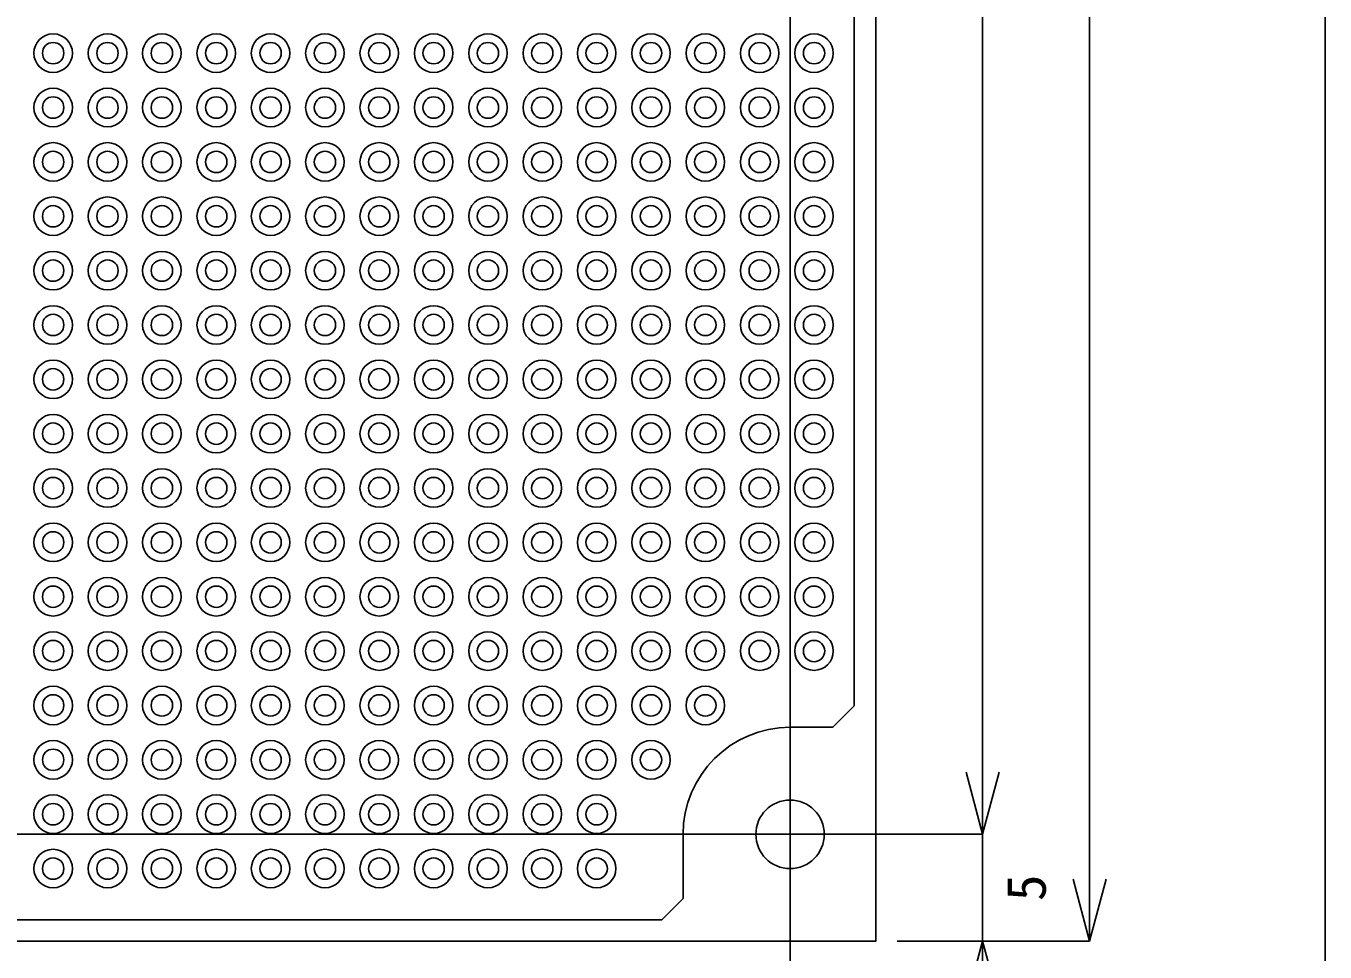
# Model space of a CAD drawing. Units: millimetres on the paper. Extents: x -95 to 95, y -138 to 138.
# Drawn here: x 34.3 to 95, y -89 to -45.7 of the extents above; entities that cross this region are included whole.
import ezdxf
from ezdxf.enums import TextEntityAlignment as Align

# ---------------------------------------------------------------- set-up
doc = ezdxf.new("R2010")
doc.units = ezdxf.units.MM
for name, color, linetype in [('0-0', 4, 'Continuous'), ('0-1', 7, 'Continuous'), ('0-2', 7, 'Continuous')]:
    doc.layers.add(name, color=color, linetype=linetype)
doc.styles.add('ＭＳ ゴシック', font='')
doc.styles.get('ＭＳ ゴシック').set_extended_font_data('MS Gothic')

msp = doc.modelspace()

# ---------------------------------------------------------------- linework, layer by layer
at = {"layer": '0-0', "color": 7}
msp.add_line((95, -138.5), (95, 138.5), dxfattribs=at)
at = {"layer": '0-0'}
for p, q in [((70, 126.5), (70, -96.1)), ((84, -88.5), (84, 121.5)), ((79, -83.5), (79, 16.5)), ((79, -83.5), (78.224, -80.602)), ((79, -83.5), (79.776, -80.602)), ((79, -83.5), (-73, -83.5)), ((79, -88.5), (79, -83.5)), ((84, -88.5), (83.224, -85.602)), ((84, -88.5), (84.776, -85.602)), ((84, -88.5), (75, -88.5)), ((79, -88.5), (78.224, -91.398)), ((79, -88.5), (79, -93.5)), ((79, -88.5), (79.776, -91.398))]:
    msp.add_line(p, q, dxfattribs=at)
at = {"layer": '0-1'}
for p, q in [((73, 10.5), (73, -77.5)), ((72, -78.5), (73, -77.5)), ((72, -78.5), (70, -78.5)), ((65, -86.5), (65, -83.5)), ((64, -87.5), (65, -86.5)), ((64, -87.5), (-64, -87.5))]:
    msp.add_line(p, q, dxfattribs=at)
msp.add_lwpolyline([(-74, -88.5), (74, -88.5), (74, 121.5), (-74, 121.5)], close=True, dxfattribs=at)
msp.add_circle((70, -83.5), 1.6, dxfattribs=at)
msp.add_arc((70, -83.5), 5, 90, 180, dxfattribs=at)
at = {"layer": '0-2'}
for centre, radius in [((35.56, -47), 0.9), ((38.1, -47), 0.9), ((40.64, -47), 0.9), ((43.18, -47), 0.9), ((45.72, -47), 0.9), ((48.26, -47), 0.9), ((50.8, -47), 0.9), ((53.34, -47), 0.9), ((55.88, -47), 0.9), ((58.42, -47), 0.9), ((60.96, -47), 0.9), ((63.5, -47), 0.9), ((66.04, -47), 0.9), ((68.58, -47), 0.9), ((71.12, -47), 0.9), ((35.56, -47), 0.5), ((38.1, -47), 0.5), ((40.64, -47), 0.5), ((43.18, -47), 0.5), ((45.72, -47), 0.5), ((48.26, -47), 0.5), ((50.8, -47), 0.5), ((53.34, -47), 0.5), ((55.88, -47), 0.5), ((58.42, -47), 0.5), ((60.96, -47), 0.5), ((63.5, -47), 0.5), ((66.04, -47), 0.5), ((68.58, -47), 0.5), ((71.12, -47), 0.5), ((35.56, -49.54), 0.9), ((35.56, -49.54), 0.5), ((38.1, -49.54), 0.9), ((38.1, -49.54), 0.5), ((40.64, -49.54), 0.9), ((40.64, -49.54), 0.5), ((43.18, -49.54), 0.9), ((43.18, -49.54), 0.5), ((45.72, -49.54), 0.9), ((45.72, -49.54), 0.5), ((48.26, -49.54), 0.9), ((48.26, -49.54), 0.5), ((50.8, -49.54), 0.9), ((50.8, -49.54), 0.5), ((53.34, -49.54), 0.9), ((53.34, -49.54), 0.5), ((55.88, -49.54), 0.9), ((55.88, -49.54), 0.5), ((58.42, -49.54), 0.9), ((58.42, -49.54), 0.5), ((60.96, -49.54), 0.9), ((60.96, -49.54), 0.5), ((63.5, -49.54), 0.9), ((63.5, -49.54), 0.5), ((66.04, -49.54), 0.9), ((66.04, -49.54), 0.5), ((68.58, -49.54), 0.9), ((68.58, -49.54), 0.5), ((71.12, -49.54), 0.9), ((71.12, -49.54), 0.5), ((35.56, -52.08), 0.9), ((35.56, -52.08), 0.5), ((38.1, -52.08), 0.9), ((38.1, -52.08), 0.5), ((40.64, -52.08), 0.9), ((40.64, -52.08), 0.5), ((43.18, -52.08), 0.9), ((43.18, -52.08), 0.5), ((45.72, -52.08), 0.9), ((45.72, -52.08), 0.5), ((48.26, -52.08), 0.9), ((48.26, -52.08), 0.5), ((50.8, -52.08), 0.9), ((50.8, -52.08), 0.5), ((53.34, -52.08), 0.9), ((53.34, -52.08), 0.5), ((55.88, -52.08), 0.9), ((55.88, -52.08), 0.5), ((58.42, -52.08), 0.9), ((58.42, -52.08), 0.5), ((60.96, -52.08), 0.9), ((60.96, -52.08), 0.5), ((63.5, -52.08), 0.9), ((63.5, -52.08), 0.5), ((66.04, -52.08), 0.9), ((66.04, -52.08), 0.5), ((68.58, -52.08), 0.9), ((68.58, -52.08), 0.5), ((71.12, -52.08), 0.9), ((71.12, -52.08), 0.5), ((35.56, -54.62), 0.9), ((38.1, -54.62), 0.9), ((40.64, -54.62), 0.9), ((43.18, -54.62), 0.9), ((45.72, -54.62), 0.9), ((48.26, -54.62), 0.9), ((50.8, -54.62), 0.9), ((53.34, -54.62), 0.9), ((55.88, -54.62), 0.9), ((58.42, -54.62), 0.9), ((60.96, -54.62), 0.9), ((63.5, -54.62), 0.9), ((66.04, -54.62), 0.9), ((68.58, -54.62), 0.9), ((71.12, -54.62), 0.9), ((35.56, -54.62), 0.5), ((38.1, -54.62), 0.5), ((40.64, -54.62), 0.5), ((43.18, -54.62), 0.5), ((45.72, -54.62), 0.5), ((48.26, -54.62), 0.5), ((50.8, -54.62), 0.5), ((53.34, -54.62), 0.5), ((55.88, -54.62), 0.5), ((58.42, -54.62), 0.5), ((60.96, -54.62), 0.5), ((63.5, -54.62), 0.5), ((66.04, -54.62), 0.5), ((68.58, -54.62), 0.5), ((71.12, -54.62), 0.5), ((35.56, -57.16), 0.9), ((38.1, -57.16), 0.9), ((40.64, -57.16), 0.9), ((43.18, -57.16), 0.9), ((45.72, -57.16), 0.9), ((48.26, -57.16), 0.9), ((50.8, -57.16), 0.9), ((53.34, -57.16), 0.9), ((55.88, -57.16), 0.9), ((58.42, -57.16), 0.9), ((60.96, -57.16), 0.9), ((63.5, -57.16), 0.9), ((66.04, -57.16), 0.9), ((68.58, -57.16), 0.9), ((71.12, -57.16), 0.9), ((35.56, -57.16), 0.5), ((38.1, -57.16), 0.5), ((40.64, -57.16), 0.5), ((43.18, -57.16), 0.5), ((45.72, -57.16), 0.5), ((48.26, -57.16), 0.5), ((50.8, -57.16), 0.5), ((53.34, -57.16), 0.5), ((55.88, -57.16), 0.5), ((58.42, -57.16), 0.5), ((60.96, -57.16), 0.5), ((63.5, -57.16), 0.5), ((66.04, -57.16), 0.5), ((68.58, -57.16), 0.5), ((71.12, -57.16), 0.5), ((35.56, -59.7), 0.9), ((38.1, -59.7), 0.9), ((40.64, -59.7), 0.9), ((43.18, -59.7), 0.9), ((45.72, -59.7), 0.9), ((48.26, -59.7), 0.9), ((50.8, -59.7), 0.9), ((53.34, -59.7), 0.9), ((55.88, -59.7), 0.9), ((58.42, -59.7), 0.9), ((60.96, -59.7), 0.9), ((63.5, -59.7), 0.9), ((66.04, -59.7), 0.9), ((68.58, -59.7), 0.9), ((71.12, -59.7), 0.9), ((35.56, -59.7), 0.5), ((38.1, -59.7), 0.5), ((40.64, -59.7), 0.5), ((43.18, -59.7), 0.5), ((45.72, -59.7), 0.5), ((48.26, -59.7), 0.5), ((50.8, -59.7), 0.5), ((53.34, -59.7), 0.5), ((55.88, -59.7), 0.5), ((58.42, -59.7), 0.5), ((60.96, -59.7), 0.5), ((63.5, -59.7), 0.5), ((66.04, -59.7), 0.5), ((68.58, -59.7), 0.5), ((71.12, -59.7), 0.5), ((35.56, -62.24), 0.9), ((35.56, -62.24), 0.5), ((38.1, -62.24), 0.9), ((38.1, -62.24), 0.5), ((40.64, -62.24), 0.9), ((40.64, -62.24), 0.5), ((43.18, -62.24), 0.9), ((43.18, -62.24), 0.5), ((45.72, -62.24), 0.9), ((45.72, -62.24), 0.5), ((48.26, -62.24), 0.9), ((48.26, -62.24), 0.5), ((50.8, -62.24), 0.9), ((50.8, -62.24), 0.5), ((53.34, -62.24), 0.9), ((53.34, -62.24), 0.5), ((55.88, -62.24), 0.9), ((55.88, -62.24), 0.5), ((58.42, -62.24), 0.9), ((58.42, -62.24), 0.5), ((60.96, -62.24), 0.9), ((60.96, -62.24), 0.5), ((63.5, -62.24), 0.9), ((63.5, -62.24), 0.5), ((66.04, -62.24), 0.9), ((66.04, -62.24), 0.5), ((68.58, -62.24), 0.9), ((68.58, -62.24), 0.5), ((71.12, -62.24), 0.9), ((71.12, -62.24), 0.5), ((35.56, -64.78), 0.9), ((35.56, -64.78), 0.5), ((38.1, -64.78), 0.9), ((38.1, -64.78), 0.5), ((40.64, -64.78), 0.9), ((40.64, -64.78), 0.5), ((43.18, -64.78), 0.9), ((43.18, -64.78), 0.5), ((45.72, -64.78), 0.9), ((45.72, -64.78), 0.5), ((48.26, -64.78), 0.9), ((48.26, -64.78), 0.5), ((50.8, -64.78), 0.9), ((50.8, -64.78), 0.5), ((53.34, -64.78), 0.9), ((53.34, -64.78), 0.5), ((55.88, -64.78), 0.9), ((55.88, -64.78), 0.5), ((58.42, -64.78), 0.9), ((58.42, -64.78), 0.5), ((60.96, -64.78), 0.9), ((60.96, -64.78), 0.5), ((63.5, -64.78), 0.9), ((63.5, -64.78), 0.5), ((66.04, -64.78), 0.9), ((66.04, -64.78), 0.5), ((68.58, -64.78), 0.9), ((68.58, -64.78), 0.5), ((71.12, -64.78), 0.9), ((71.12, -64.78), 0.5), ((35.56, -67.32), 0.9), ((38.1, -67.32), 0.9), ((40.64, -67.32), 0.9), ((43.18, -67.32), 0.9), ((45.72, -67.32), 0.9), ((48.26, -67.32), 0.9), ((50.8, -67.32), 0.9), ((53.34, -67.32), 0.9), ((55.88, -67.32), 0.9), ((58.42, -67.32), 0.9), ((60.96, -67.32), 0.9), ((63.5, -67.32), 0.9), ((66.04, -67.32), 0.9), ((68.58, -67.32), 0.9), ((71.12, -67.32), 0.9), ((35.56, -67.32), 0.5), ((38.1, -67.32), 0.5), ((40.64, -67.32), 0.5), ((43.18, -67.32), 0.5), ((45.72, -67.32), 0.5), ((48.26, -67.32), 0.5), ((50.8, -67.32), 0.5), ((53.34, -67.32), 0.5), ((55.88, -67.32), 0.5), ((58.42, -67.32), 0.5), ((60.96, -67.32), 0.5), ((63.5, -67.32), 0.5), ((66.04, -67.32), 0.5), ((68.58, -67.32), 0.5), ((71.12, -67.32), 0.5), ((35.56, -69.86), 0.9), ((38.1, -69.86), 0.9), ((40.64, -69.86), 0.9), ((43.18, -69.86), 0.9), ((45.72, -69.86), 0.9), ((48.26, -69.86), 0.9), ((50.8, -69.86), 0.9), ((53.34, -69.86), 0.9), ((55.88, -69.86), 0.9), ((58.42, -69.86), 0.9), ((60.96, -69.86), 0.9), ((63.5, -69.86), 0.9), ((66.04, -69.86), 0.9), ((68.58, -69.86), 0.9), ((71.12, -69.86), 0.9), ((35.56, -69.86), 0.5), ((38.1, -69.86), 0.5), ((40.64, -69.86), 0.5), ((43.18, -69.86), 0.5), ((45.72, -69.86), 0.5), ((48.26, -69.86), 0.5), ((50.8, -69.86), 0.5), ((53.34, -69.86), 0.5), ((55.88, -69.86), 0.5), ((58.42, -69.86), 0.5), ((60.96, -69.86), 0.5), ((63.5, -69.86), 0.5), ((66.04, -69.86), 0.5), ((68.58, -69.86), 0.5), ((71.12, -69.86), 0.5), ((35.56, -72.4), 0.9), ((38.1, -72.4), 0.9), ((40.64, -72.4), 0.9), ((43.18, -72.4), 0.9), ((45.72, -72.4), 0.9), ((48.26, -72.4), 0.9), ((50.8, -72.4), 0.9), ((53.34, -72.4), 0.9), ((55.88, -72.4), 0.9), ((58.42, -72.4), 0.9), ((60.96, -72.4), 0.9), ((63.5, -72.4), 0.9), ((66.04, -72.4), 0.9), ((68.58, -72.4), 0.9), ((71.12, -72.4), 0.9), ((35.56, -72.4), 0.5), ((38.1, -72.4), 0.5), ((40.64, -72.4), 0.5), ((43.18, -72.4), 0.5), ((45.72, -72.4), 0.5), ((48.26, -72.4), 0.5), ((50.8, -72.4), 0.5), ((53.34, -72.4), 0.5), ((55.88, -72.4), 0.5), ((58.42, -72.4), 0.5), ((60.96, -72.4), 0.5), ((63.5, -72.4), 0.5), ((66.04, -72.4), 0.5), ((68.58, -72.4), 0.5), ((71.12, -72.4), 0.5), ((35.56, -74.94), 0.9), ((38.1, -74.94), 0.9), ((40.64, -74.94), 0.9), ((43.18, -74.94), 0.9), ((45.72, -74.94), 0.9), ((48.26, -74.94), 0.9), ((50.8, -74.94), 0.9), ((53.34, -74.94), 0.9), ((55.88, -74.94), 0.9), ((58.42, -74.94), 0.9), ((60.96, -74.94), 0.9), ((63.5, -74.94), 0.9), ((66.04, -74.94), 0.9), ((68.58, -74.94), 0.9), ((71.12, -74.94), 0.9), ((35.56, -74.94), 0.5), ((38.1, -74.94), 0.5), ((40.64, -74.94), 0.5), ((43.18, -74.94), 0.5), ((45.72, -74.94), 0.5), ((48.26, -74.94), 0.5), ((50.8, -74.94), 0.5), ((53.34, -74.94), 0.5), ((55.88, -74.94), 0.5), ((58.42, -74.94), 0.5), ((60.96, -74.94), 0.5), ((63.5, -74.94), 0.5), ((66.04, -74.94), 0.5), ((68.58, -74.94), 0.5), ((71.12, -74.94), 0.5), ((35.56, -77.48), 0.9), ((35.56, -77.48), 0.5), ((38.1, -77.48), 0.9), ((38.1, -77.48), 0.5), ((40.64, -77.48), 0.9), ((40.64, -77.48), 0.5), ((43.18, -77.48), 0.9), ((43.18, -77.48), 0.5), ((45.72, -77.48), 0.9), ((45.72, -77.48), 0.5), ((48.26, -77.48), 0.9), ((48.26, -77.48), 0.5), ((50.8, -77.48), 0.9), ((50.8, -77.48), 0.5), ((53.34, -77.48), 0.9), ((53.34, -77.48), 0.5), ((55.88, -77.48), 0.9), ((55.88, -77.48), 0.5), ((58.42, -77.48), 0.9), ((58.42, -77.48), 0.5), ((60.96, -77.48), 0.9), ((60.96, -77.48), 0.5), ((63.5, -77.48), 0.9), ((63.5, -77.48), 0.5), ((66.04, -77.48), 0.9), ((66.04, -77.48), 0.5), ((35.56, -80.02), 0.9), ((35.56, -80.02), 0.5), ((38.1, -80.02), 0.9), ((38.1, -80.02), 0.5), ((40.64, -80.02), 0.9), ((40.64, -80.02), 0.5), ((43.18, -80.02), 0.9), ((43.18, -80.02), 0.5), ((45.72, -80.02), 0.9), ((45.72, -80.02), 0.5), ((48.26, -80.02), 0.9), ((48.26, -80.02), 0.5), ((50.8, -80.02), 0.9), ((50.8, -80.02), 0.5), ((53.34, -80.02), 0.9), ((53.34, -80.02), 0.5), ((55.88, -80.02), 0.9), ((55.88, -80.02), 0.5), ((58.42, -80.02), 0.9), ((58.42, -80.02), 0.5), ((60.96, -80.02), 0.9), ((60.96, -80.02), 0.5), ((63.5, -80.02), 0.9), ((63.5, -80.02), 0.5), ((35.56, -82.56), 0.9), ((38.1, -82.56), 0.9), ((40.64, -82.56), 0.9), ((43.18, -82.56), 0.9), ((45.72, -82.56), 0.9), ((48.26, -82.56), 0.9), ((50.8, -82.56), 0.9), ((53.34, -82.56), 0.9), ((55.88, -82.56), 0.9), ((58.42, -82.56), 0.9), ((60.96, -82.56), 0.9), ((35.56, -82.56), 0.5), ((38.1, -82.56), 0.5), ((40.64, -82.56), 0.5), ((43.18, -82.56), 0.5), ((45.72, -82.56), 0.5), ((48.26, -82.56), 0.5), ((50.8, -82.56), 0.5), ((53.34, -82.56), 0.5), ((55.88, -82.56), 0.5), ((58.42, -82.56), 0.5), ((60.96, -82.56), 0.5), ((35.56, -85.1), 0.9), ((38.1, -85.1), 0.9), ((40.64, -85.1), 0.9), ((43.18, -85.1), 0.9), ((45.72, -85.1), 0.9), ((48.26, -85.1), 0.9), ((50.8, -85.1), 0.9), ((53.34, -85.1), 0.9), ((55.88, -85.1), 0.9), ((58.42, -85.1), 0.9), ((60.96, -85.1), 0.9), ((35.56, -85.1), 0.5), ((38.1, -85.1), 0.5), ((40.64, -85.1), 0.5), ((43.18, -85.1), 0.5), ((45.72, -85.1), 0.5), ((48.26, -85.1), 0.5), ((50.8, -85.1), 0.5), ((53.34, -85.1), 0.5), ((55.88, -85.1), 0.5), ((58.42, -85.1), 0.5), ((60.96, -85.1), 0.5)]:
    msp.add_circle(centre, radius, dxfattribs=at)

# ---------------------------------------------------------------- texts
at = {"layer": '0-0', "style": 'ＭＳ ゴシック'}
msp.add_text('5', height=1.833, rotation=90, dxfattribs=at).set_placement((82.5, -86.625), align=Align.BOTTOM_LEFT)

doc.saveas('drawing.dxf')
